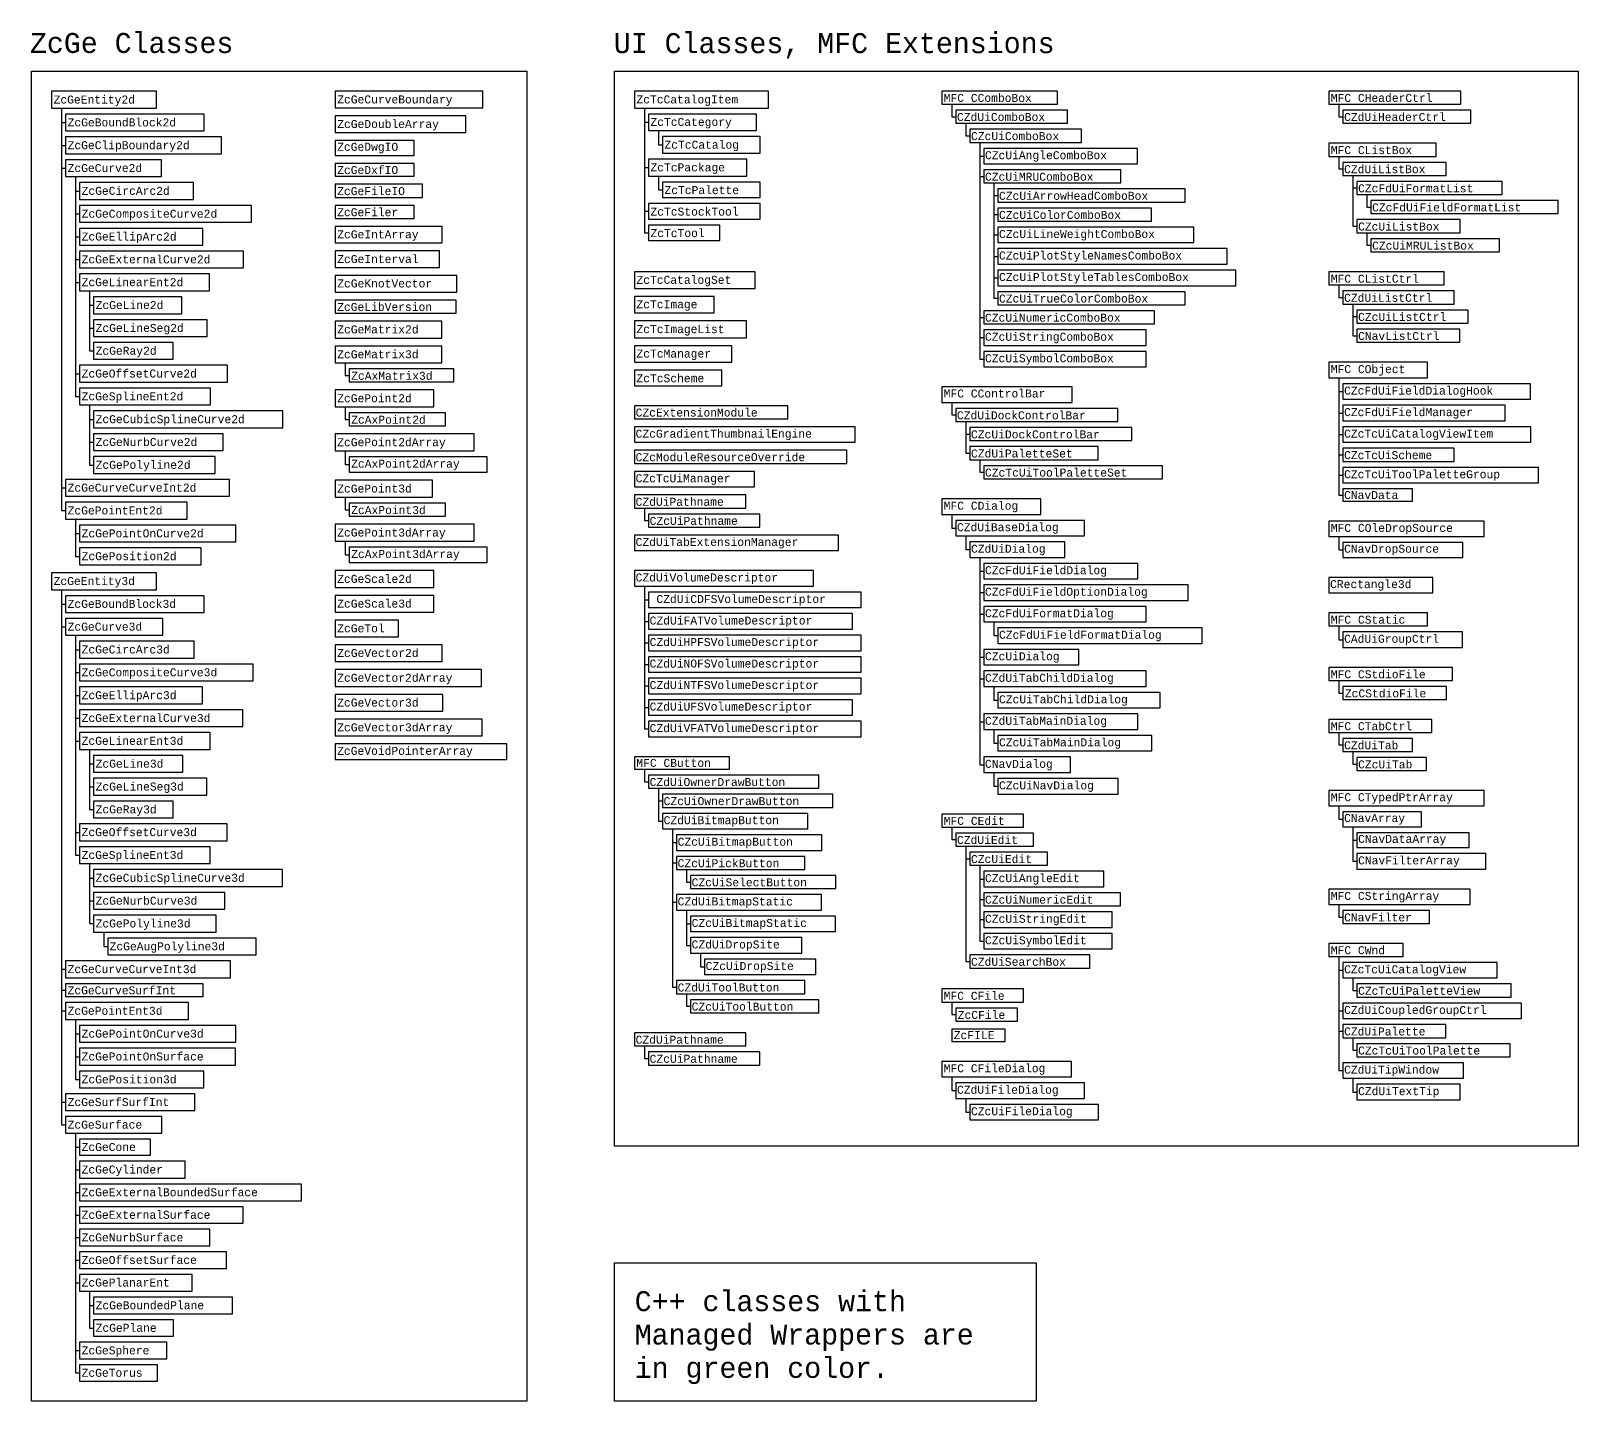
# Model space of a CAD drawing. Header units: millimetres. Extents: x 63 to 561, y 325 to 515.
# Drawn here: x 222.5 to 299.8, y 438.5 to 507 of the extents above; entities that cross this region are included whole.
import ezdxf

# ---------------------------------------------------------------- set-up
doc = ezdxf.new("R2010")
doc.units = ezdxf.units.MM
for name, color, linetype in [('Classes Map Frame', 7, 'Continuous'), ('Partial Supported', 2, 'Continuous'), ('Unmanaged classes', 3, 'Continuous'), ('Unmanaged classes with .NET Wrappers', 3, 'Continuous'), ('Unsupported', 252, 'Continuous')]:
    doc.layers.add(name, color=color, linetype=linetype)
doc.styles.add('Headings', font='consola.ttf', dxfattribs={"height": 1})
doc.styles.get("Standard").update_dxf_attribs({"font": 'consola.ttf'})
doc.styles.add('Unmanaged', font='consola.ttf', dxfattribs={"height": 0.2})

msp = doc.modelspace()

# ---------------------------------------------------------------- linework, layer by layer
at = {"layer": 'Classes Map Frame'}
for p, q in [((224.015, 503.157), (224.015, 483.038)), ((253.146, 503.164), (253.146, 496.929)), ((268.508, 503.359), (268.508, 502.732)), ((268.508, 502.732), (268.708, 502.732)), ((287.857, 503.359), (287.857, 502.732)), ((287.857, 502.732), (288.057, 502.732)), ((224.015, 502.437), (224.215, 502.437)), ((253.146, 502.451), (253.346, 502.451)), ((253.846, 502.038), (253.846, 501.321)), ((269.208, 502.405), (269.208, 501.777)), ((224.015, 501.297), (224.215, 501.297)), ((253.846, 501.321), (254.046, 501.321)), ((269.208, 501.777), (269.408, 501.777)), ((269.908, 501.45), (269.908, 490.612)), ((269.908, 500.762), (270.108, 500.762)), ((287.857, 500.75), (287.857, 500.122)), ((224.015, 500.156), (224.215, 500.156)), ((224.715, 499.737), (224.715, 488.743)), ((253.146, 500.185), (253.346, 500.185)), ((253.846, 499.767), (253.846, 499.08)), ((269.908, 499.747), (270.108, 499.747)), ((287.857, 500.122), (288.057, 500.122)), ((288.557, 499.795), (288.557, 497.258)), ((224.715, 499.015), (224.915, 499.015)), ((253.846, 499.08), (254.046, 499.08)), ((270.608, 499.42), (270.608, 493.657)), ((270.608, 498.792), (270.808, 498.792)), ((288.557, 499.168), (288.757, 499.168)), ((289.257, 498.84), (289.257, 498.213)), ((253.146, 498.004), (253.346, 498.004)), ((289.257, 498.213), (289.457, 498.213)), ((224.715, 497.873), (224.915, 497.873)), ((270.608, 497.838), (270.808, 497.838)), ((288.557, 497.258), (288.757, 497.258)), ((224.715, 496.73), (224.915, 496.73)), ((253.146, 496.929), (253.346, 496.929)), ((270.608, 496.823), (270.808, 496.823)), ((289.257, 496.931), (289.257, 496.304)), ((270.608, 495.747), (270.808, 495.747)), ((289.257, 496.304), (289.457, 496.304)), ((224.715, 495.589), (224.915, 495.589)), ((224.715, 494.449), (224.915, 494.449)), ((270.608, 494.672), (270.808, 494.672)), ((287.857, 494.322), (287.857, 493.694)), ((225.415, 494.027), (225.415, 491.022)), ((270.608, 493.657), (270.808, 493.657)), ((287.857, 493.694), (288.057, 493.694)), ((288.557, 493.367), (288.557, 491.785)), ((225.415, 493.306), (225.615, 493.306)), ((269.908, 492.702), (270.108, 492.702)), ((288.557, 492.74), (288.757, 492.74)), ((225.415, 492.163), (225.615, 492.163)), ((269.908, 491.687), (270.108, 491.687)), ((288.557, 491.785), (288.757, 491.785)), ((225.415, 491.022), (225.615, 491.022)), ((238.191, 490.425), (238.191, 489.797)), ((269.908, 490.612), (270.108, 490.612)), ((224.715, 489.884), (224.915, 489.884)), ((238.191, 489.797), (238.391, 489.797)), ((287.857, 489.682), (287.857, 483.816)), ((224.715, 488.743), (224.915, 488.743)), ((287.857, 488.994), (288.057, 488.994)), ((225.415, 488.322), (225.415, 485.319)), ((238.191, 488.227), (238.191, 487.6)), ((268.508, 488.449), (268.508, 487.821)), ((225.415, 487.6), (225.615, 487.6)), ((238.191, 487.6), (238.391, 487.6)), ((268.508, 487.821), (268.708, 487.821)), ((269.208, 487.494), (269.208, 485.912)), ((287.857, 487.919), (288.057, 487.919)), ((225.415, 486.46), (225.615, 486.46)), ((269.208, 486.867), (269.408, 486.867)), ((287.857, 486.844), (288.057, 486.844)), ((238.191, 486.03), (238.191, 485.342)), ((269.208, 485.912), (269.408, 485.912)), ((287.857, 485.829), (288.057, 485.829)), ((225.415, 485.319), (225.615, 485.319)), ((238.191, 485.342), (238.391, 485.342)), ((269.908, 485.585), (269.908, 484.957)), ((269.908, 484.957), (270.108, 484.957)), ((224.015, 484.178), (224.215, 484.178)), ((287.857, 484.814), (288.057, 484.814)), ((238.191, 483.712), (238.191, 483.085)), ((287.857, 483.816), (288.057, 483.816)), ((224.015, 483.038), (224.215, 483.038)), ((224.715, 482.616), (224.715, 480.752)), ((238.191, 483.085), (238.391, 483.085)), ((253.146, 483.17), (253.146, 482.543)), ((253.146, 482.543), (253.346, 482.543)), ((268.508, 482.854), (268.508, 482.167)), ((224.715, 481.895), (224.915, 481.895)), ((268.508, 482.167), (268.708, 482.167)), ((269.208, 481.779), (269.208, 481.091)), ((238.191, 481.514), (238.191, 480.827)), ((269.208, 481.091), (269.408, 481.091)), ((287.857, 481.744), (287.857, 481.074)), ((287.857, 481.074), (288.057, 481.074)), ((224.715, 480.752), (224.915, 480.752)), ((238.191, 480.827), (238.391, 480.827)), ((269.908, 480.704), (269.908, 470.337)), ((269.908, 480.016), (270.108, 480.016)), ((224.015, 479.088), (224.015, 452.336)), ((253.146, 479.265), (253.146, 472.125)), ((269.908, 478.941), (270.108, 478.941)), ((224.015, 478.369), (224.215, 478.369)), ((253.146, 478.577), (253.346, 478.577)), ((224.015, 477.23), (224.215, 477.23)), ((253.146, 477.502), (253.346, 477.502)), ((269.908, 477.865), (270.108, 477.865)), ((270.608, 477.477), (270.608, 476.79)), ((287.857, 477.277), (287.857, 476.589)), ((224.715, 476.811), (224.715, 465.817)), ((253.146, 476.426), (253.346, 476.426)), ((270.608, 476.79), (270.808, 476.79)), ((287.857, 476.589), (288.057, 476.589)), ((224.715, 476.089), (224.915, 476.089)), ((269.908, 475.714), (270.108, 475.714)), ((224.715, 474.947), (224.915, 474.947)), ((253.146, 475.351), (253.346, 475.351)), ((253.146, 474.275), (253.346, 474.275)), ((269.908, 474.639), (270.108, 474.639)), ((270.608, 474.251), (270.608, 473.564)), ((287.857, 474.547), (287.857, 473.92)), ((224.715, 473.804), (224.915, 473.804)), ((270.608, 473.564), (270.808, 473.564)), ((287.857, 473.92), (288.057, 473.92)), ((224.715, 472.663), (224.915, 472.663)), ((253.146, 473.2), (253.346, 473.2)), ((269.908, 472.488), (270.108, 472.488)), ((253.146, 472.125), (253.346, 472.125)), ((270.608, 472.101), (270.608, 471.413)), ((287.857, 471.952), (287.857, 471.325)), ((224.715, 471.523), (224.915, 471.523)), ((225.415, 471.101), (225.415, 468.096)), ((270.608, 471.413), (270.808, 471.413)), ((287.857, 471.325), (288.057, 471.325)), ((288.557, 470.997), (288.557, 470.37)), ((225.415, 470.38), (225.615, 470.38)), ((269.908, 470.337), (270.108, 470.337)), ((288.557, 470.37), (288.757, 470.37)), ((253.146, 470.116), (253.146, 469.489)), ((253.146, 469.489), (253.346, 469.489)), ((270.608, 469.95), (270.608, 469.262)), ((225.415, 469.237), (225.615, 469.237)), ((253.846, 469.162), (253.846, 467.519)), ((270.608, 469.262), (270.808, 469.262)), ((225.415, 468.096), (225.615, 468.096)), ((253.846, 468.534), (254.046, 468.534)), ((287.857, 468.282), (287.857, 467.611)), ((287.857, 468.282), (287.857, 467.611)), ((253.846, 467.519), (254.046, 467.519)), ((254.546, 467.132), (254.546, 459.218)), ((268.508, 467.22), (268.508, 466.592)), ((287.857, 467.611), (288.057, 467.611)), ((287.857, 467.611), (288.057, 467.611)), ((288.557, 467.24), (288.557, 465.511)), ((288.557, 467.24), (288.557, 465.511)), ((224.715, 466.958), (224.915, 466.958)), ((254.546, 466.444), (254.746, 466.444)), ((268.508, 466.592), (268.708, 466.592)), ((288.557, 466.57), (288.757, 466.57)), ((288.557, 466.57), (288.757, 466.57)), ((224.715, 465.817), (224.915, 465.817)), ((269.208, 466.265), (269.208, 460.502)), ((269.208, 465.638), (269.408, 465.638)), ((288.557, 465.511), (288.757, 465.511)), ((288.557, 465.511), (288.757, 465.511)), ((225.415, 465.396), (225.415, 462.393)), ((254.546, 465.429), (254.746, 465.429)), ((255.246, 465.102), (255.246, 464.474)), ((269.908, 465.31), (269.908, 461.517)), ((225.415, 464.674), (225.615, 464.674)), ((255.246, 464.474), (255.446, 464.474)), ((269.908, 464.623), (270.108, 464.623)), ((225.415, 463.534), (225.615, 463.534)), ((254.546, 463.459), (254.746, 463.459)), ((269.908, 463.608), (270.108, 463.608)), ((287.857, 463.348), (287.857, 462.721)), ((255.246, 463.072), (255.246, 461.308)), ((269.908, 462.593), (270.108, 462.593)), ((287.857, 462.721), (288.057, 462.721)), ((225.415, 462.393), (225.615, 462.393)), ((226.115, 461.972), (226.115, 461.25)), ((255.246, 462.384), (255.446, 462.384)), ((226.115, 461.25), (226.315, 461.25)), ((255.246, 461.308), (255.446, 461.308)), ((255.946, 460.921), (255.946, 460.233)), ((269.908, 461.517), (270.108, 461.517)), ((224.015, 460.11), (224.215, 460.11)), ((255.946, 460.233), (256.146, 460.233)), ((269.208, 460.502), (269.408, 460.502)), ((287.857, 460.753), (287.857, 455.051)), ((287.857, 460.066), (288.057, 460.066)), ((288.557, 459.678), (288.557, 459.051)), ((224.015, 459.07), (224.215, 459.07)), ((254.546, 459.218), (254.746, 459.218)), ((255.246, 458.891), (255.246, 458.263)), ((288.557, 459.051), (288.757, 459.051)), ((224.015, 458.029), (224.215, 458.029)), ((255.246, 458.263), (255.446, 458.263)), ((268.508, 458.475), (268.508, 457.847)), ((268.508, 457.847), (268.708, 457.847)), ((287.857, 458.036), (288.057, 458.036)), ((224.715, 457.607), (224.715, 454.6)), ((287.857, 457.021), (288.057, 457.021)), ((224.715, 456.886), (224.915, 456.886)), ((253.146, 456.281), (253.146, 455.654)), ((288.557, 456.693), (288.557, 456.066)), ((224.715, 455.743), (224.915, 455.743)), ((253.146, 455.654), (253.346, 455.654)), ((288.557, 456.066), (288.757, 456.066)), ((268.508, 454.733), (268.508, 454.046)), ((287.857, 455.051), (288.057, 455.051)), ((224.715, 454.6), (224.915, 454.6)), ((268.508, 454.046), (268.708, 454.046)), ((288.557, 454.663), (288.557, 453.975)), ((288.557, 453.975), (288.757, 453.975)), ((224.015, 453.465), (224.215, 453.465)), ((269.208, 453.658), (269.208, 452.97)), ((269.208, 452.97), (269.408, 452.97)), ((224.015, 452.336), (224.215, 452.336)), ((224.715, 451.922), (224.715, 439.933)), ((224.715, 451.218), (224.915, 451.218)), ((224.715, 450.092), (224.915, 450.092)), ((224.715, 448.957), (224.915, 448.957)), ((224.715, 447.828), (224.915, 447.828)), ((224.715, 446.7), (224.915, 446.7)), ((224.715, 445.572), (224.915, 445.572)), ((224.715, 444.44), (224.915, 444.44)), ((225.415, 444.022), (225.415, 442.179)), ((225.415, 443.308), (225.615, 443.308)), ((225.415, 442.179), (225.615, 442.179)), ((224.715, 441.051), (224.915, 441.051)), ((224.715, 439.933), (224.915, 439.933))]:
    msp.add_line(p, q, dxfattribs=at)
for points in [[(222.515, 505), (247.271, 505), (247.271, 438.528), (222.515, 438.528)], [(251.646, 505), (299.807, 505), (299.807, 451.269), (251.646, 451.269)], [(223.515, 504), (223.515, 503.157), (228.753, 503.157), (228.753, 504)], [(237.691, 504), (237.691, 503.171), (245.067, 503.171), (245.067, 504)], [(252.646, 504), (252.646, 503.164), (259.35, 503.164), (259.35, 504)], [(268.008, 504), (268.008, 503.359), (273.789, 503.359), (273.789, 504)], [(287.357, 504), (287.357, 503.359), (293.949, 503.359), (293.949, 504)], [(224.215, 502.857), (224.215, 502.018), (231.131, 502.018), (231.131, 502.857)], [(237.691, 502.771), (237.691, 501.936), (244.221, 501.936), (244.221, 502.771)], [(253.346, 502.864), (253.346, 502.038), (258.741, 502.038), (258.741, 502.864)], [(268.708, 503.059), (268.708, 502.405), (274.293, 502.405), (274.293, 503.059)], [(288.057, 503.059), (288.057, 502.405), (294.453, 502.405), (294.453, 503.059)], [(269.408, 502.105), (269.408, 501.45), (274.993, 501.45), (274.993, 502.105)], [(224.215, 501.718), (224.215, 500.875), (231.997, 500.875), (231.997, 501.718)], [(237.691, 501.536), (237.691, 500.794), (241.633, 500.794), (241.633, 501.536)], [(254.046, 501.738), (254.046, 500.903), (258.928, 500.903), (258.928, 501.738)], [(270.108, 501.15), (270.108, 500.374), (277.794, 500.374), (277.794, 501.15)], [(287.357, 501.404), (287.357, 500.75), (292.718, 500.75), (292.718, 501.404)], [(224.215, 500.575), (224.215, 499.737), (229.007, 499.737), (229.007, 500.575)], [(237.691, 500.394), (237.691, 499.754), (241.633, 499.754), (241.633, 500.394)], [(253.346, 500.603), (253.346, 499.767), (258.253, 499.767), (258.253, 500.603)], [(288.057, 500.45), (288.057, 499.795), (293.221, 499.795), (293.221, 500.45)], [(270.108, 500.074), (270.108, 499.42), (276.954, 499.42), (276.954, 500.074)], [(224.915, 499.437), (224.915, 498.594), (230.613, 498.594), (230.613, 499.437)], [(237.691, 499.354), (237.691, 498.699), (242.053, 498.699), (242.053, 499.354)], [(254.046, 499.467), (254.046, 498.692), (258.928, 498.692), (258.928, 499.467)], [(270.808, 499.12), (270.808, 498.465), (280.175, 498.465), (280.175, 499.12)], [(288.757, 499.495), (288.757, 498.84), (296.006, 498.84), (296.006, 499.495)], [(224.915, 498.294), (224.915, 497.451), (233.508, 497.451), (233.508, 498.294)], [(237.691, 498.299), (237.691, 497.645), (241.628, 497.645), (241.628, 498.299)], [(253.346, 498.392), (253.346, 497.617), (258.928, 497.617), (258.928, 498.392)], [(270.808, 498.165), (270.808, 497.51), (278.494, 497.51), (278.494, 498.165)], [(289.457, 498.54), (289.457, 497.886), (298.807, 497.886), (298.807, 498.54)], [(237.691, 497.245), (237.691, 496.419), (243.036, 496.419), (243.036, 497.245)], [(253.346, 497.317), (253.346, 496.542), (256.918, 496.542), (256.918, 497.317)], [(288.757, 497.586), (288.757, 496.931), (293.921, 496.931), (293.921, 497.586)], [(224.915, 497.151), (224.915, 496.309), (231.067, 496.309), (231.067, 497.151)], [(270.808, 497.21), (270.808, 496.435), (280.595, 496.435), (280.595, 497.21)], [(289.457, 496.631), (289.457, 495.976), (295.882, 495.976), (295.882, 496.631)], [(224.915, 496.009), (224.915, 495.17), (233.106, 495.17), (233.106, 496.009)], [(237.691, 496.019), (237.691, 495.191), (242.893, 495.191), (242.893, 496.019)], [(270.808, 496.135), (270.808, 495.36), (282.276, 495.36), (282.276, 496.135)], [(252.646, 494.981), (252.646, 494.145), (258.682, 494.145), (258.682, 494.981)], [(270.808, 495.06), (270.808, 494.284), (282.696, 494.284), (282.696, 495.06)], [(287.357, 494.976), (287.357, 494.322), (293.108, 494.322), (293.108, 494.976)], [(224.915, 494.87), (224.915, 494.027), (231.407, 494.027), (231.407, 494.87)], [(237.691, 494.791), (237.691, 493.965), (243.769, 493.965), (243.769, 494.791)], [(225.615, 493.727), (225.615, 492.885), (230.026, 492.885), (230.026, 493.727)], [(237.691, 493.565), (237.691, 492.91), (243.728, 492.91), (243.728, 493.565)], [(252.646, 493.745), (252.646, 492.924), (256.625, 492.924), (256.625, 493.745)], [(270.808, 493.984), (270.808, 493.329), (280.175, 493.329), (280.175, 493.984)], [(288.057, 494.022), (288.057, 493.367), (293.612, 493.367), (293.612, 494.022)], [(225.615, 492.585), (225.615, 491.742), (231.295, 491.742), (231.295, 492.585)], [(270.108, 493.029), (270.108, 492.375), (278.635, 492.375), (278.635, 493.029)], [(288.757, 493.067), (288.757, 492.412), (294.312, 492.412), (294.312, 493.067)], [(237.691, 492.51), (237.691, 491.668), (243.014, 491.668), (243.014, 492.51)], [(252.646, 492.524), (252.646, 491.681), (258.244, 491.681), (258.244, 492.524)], [(270.108, 492.075), (270.108, 491.299), (278.214, 491.299), (278.214, 492.075)], [(288.757, 492.112), (288.757, 491.457), (293.892, 491.457), (293.892, 492.112)], [(225.615, 491.442), (225.615, 490.603), (229.585, 490.603), (229.585, 491.442)], [(237.691, 491.268), (237.691, 490.425), (243.014, 490.425), (243.014, 491.268)], [(252.646, 491.281), (252.646, 490.46), (257.512, 490.46), (257.512, 491.281)], [(224.915, 490.303), (224.915, 489.465), (232.301, 489.465), (232.301, 490.303)], [(270.108, 490.999), (270.108, 490.224), (278.214, 490.224), (278.214, 490.999)], [(287.357, 490.457), (287.357, 489.682), (292.281, 489.682), (292.281, 490.457)], [(238.391, 490.125), (238.391, 489.47), (243.616, 489.47), (243.616, 490.125)], [(252.646, 490.06), (252.646, 489.285), (257.01, 489.285), (257.01, 490.06)], [(224.915, 489.165), (224.915, 488.322), (231.461, 488.322), (231.461, 489.165)], [(237.691, 489.07), (237.691, 488.227), (242.619, 488.227), (242.619, 489.07)], [(268.008, 489.224), (268.008, 488.449), (274.518, 488.449), (274.518, 489.224)], [(288.057, 489.382), (288.057, 488.607), (297.437, 488.607), (297.437, 489.382)], [(225.615, 488.022), (225.615, 487.179), (235.064, 487.179), (235.064, 488.022)], [(252.646, 488.285), (252.646, 487.63), (260.312, 487.63), (260.312, 488.285)], [(268.708, 488.149), (268.708, 487.494), (276.809, 487.494), (276.809, 488.149)], [(288.057, 488.307), (288.057, 487.531), (296.157, 487.531), (296.157, 488.307)], [(238.391, 487.927), (238.391, 487.273), (243.196, 487.273), (243.196, 487.927)], [(252.646, 487.23), (252.646, 486.455), (263.673, 486.455), (263.673, 487.23)], [(269.408, 487.194), (269.408, 486.539), (277.509, 486.539), (277.509, 487.194)], [(288.057, 487.231), (288.057, 486.456), (297.452, 486.456), (297.452, 487.231)], [(225.615, 486.879), (225.615, 486.04), (232.096, 486.04), (232.096, 486.879)], [(237.691, 486.873), (237.691, 486.03), (244.628, 486.03), (244.628, 486.873)], [(225.615, 485.74), (225.615, 484.898), (231.696, 484.898), (231.696, 485.74)], [(238.391, 485.73), (238.391, 484.955), (245.29, 484.955), (245.29, 485.73)], [(252.646, 486.055), (252.646, 485.4), (263.253, 485.4), (263.253, 486.055)], [(269.408, 486.239), (269.408, 485.585), (275.818, 485.585), (275.818, 486.239)], [(288.057, 486.156), (288.057, 485.501), (293.621, 485.501), (293.621, 486.156)], [(252.646, 485), (252.646, 484.225), (258.646, 484.225), (258.646, 485)], [(270.108, 485.285), (270.108, 484.63), (279.039, 484.63), (279.039, 485.285)], [(288.057, 485.201), (288.057, 484.426), (297.837, 484.426), (297.837, 485.201)], [(224.215, 484.598), (224.215, 483.759), (232.405, 483.759), (232.405, 484.598)], [(237.691, 484.555), (237.691, 483.712), (242.547, 483.712), (242.547, 484.555)], [(288.057, 484.126), (288.057, 483.505), (291.534, 483.505), (291.534, 484.126)], [(224.215, 483.459), (224.215, 482.616), (230.296, 482.616), (230.296, 483.459)], [(238.391, 483.412), (238.391, 482.757), (243.196, 482.757), (243.196, 483.412)], [(252.646, 483.825), (252.646, 483.17), (258.211, 483.17), (258.211, 483.825)], [(268.008, 483.63), (268.008, 482.854), (272.956, 482.854), (272.956, 483.63)], [(253.346, 482.87), (253.346, 482.215), (258.911, 482.215), (258.911, 482.87)], [(268.708, 482.554), (268.708, 481.779), (275.141, 481.779), (275.141, 482.554)], [(224.915, 482.316), (224.915, 481.474), (232.714, 481.474), (232.714, 482.316)], [(237.691, 482.357), (237.691, 481.514), (244.633, 481.514), (244.633, 482.357)], [(252.646, 481.815), (252.646, 481.04), (262.848, 481.04), (262.848, 481.815)], [(287.357, 482.505), (287.357, 481.744), (295.121, 481.744), (295.121, 482.505)], [(224.915, 481.174), (224.915, 480.331), (230.987, 480.331), (230.987, 481.174)], [(238.391, 481.214), (238.391, 480.439), (245.29, 480.439), (245.29, 481.214)], [(269.408, 481.479), (269.408, 480.704), (274.16, 480.704), (274.16, 481.479)], [(288.057, 481.444), (288.057, 480.703), (294.042, 480.703), (294.042, 481.444)], [(270.108, 480.404), (270.108, 479.628), (277.801, 479.628), (277.801, 480.404)], [(223.515, 479.931), (223.515, 479.088), (228.756, 479.088), (228.756, 479.931)], [(237.691, 480.039), (237.691, 479.2), (242.623, 479.2), (242.623, 480.039)], [(252.646, 480.04), (252.646, 479.265), (261.587, 479.265), (261.587, 480.04)], [(287.357, 479.703), (287.357, 478.932), (292.544, 478.932), (292.544, 479.703)], [(224.215, 478.788), (224.215, 477.949), (231.145, 477.949), (231.145, 478.788)], [(237.691, 478.8), (237.691, 477.962), (242.623, 477.962), (242.623, 478.8)], [(253.346, 478.965), (253.346, 478.189), (263.968, 478.189), (263.968, 478.965)], [(270.108, 479.328), (270.108, 478.553), (280.322, 478.553), (280.322, 479.328)], [(253.346, 477.889), (253.346, 477.114), (263.548, 477.114), (263.548, 477.889)], [(270.108, 478.253), (270.108, 477.477), (278.221, 477.477), (278.221, 478.253)], [(287.357, 477.932), (287.357, 477.277), (292.287, 477.277), (292.287, 477.932)], [(224.215, 477.649), (224.215, 476.811), (229.072, 476.811), (229.072, 477.649)], [(237.691, 477.562), (237.691, 476.733), (240.848, 476.733), (240.848, 477.562)], [(270.808, 477.177), (270.808, 476.402), (281.022, 476.402), (281.022, 477.177)], [(224.915, 476.511), (224.915, 475.668), (230.641, 475.668), (230.641, 476.511)], [(253.346, 476.814), (253.346, 476.039), (263.968, 476.039), (263.968, 476.814)], [(288.057, 476.977), (288.057, 476.202), (294.032, 476.202), (294.032, 476.977)], [(237.691, 476.333), (237.691, 475.495), (243.028, 475.495), (243.028, 476.333)], [(253.346, 475.739), (253.346, 474.963), (263.968, 474.963), (263.968, 475.739)], [(270.108, 476.102), (270.108, 475.327), (274.86, 475.327), (274.86, 476.102)], [(224.915, 475.368), (224.915, 474.525), (233.59, 474.525), (233.59, 475.368)], [(237.691, 475.095), (237.691, 474.254), (245.003, 474.254), (245.003, 475.095)], [(270.108, 475.027), (270.108, 474.251), (278.221, 474.251), (278.221, 475.027)], [(287.357, 475.202), (287.357, 474.547), (293.538, 474.547), (293.538, 475.202)], [(224.915, 474.225), (224.915, 473.383), (231.062, 473.383), (231.062, 474.225)], [(253.346, 474.663), (253.346, 473.888), (263.968, 473.888), (263.968, 474.663)], [(288.057, 474.247), (288.057, 473.592), (293.239, 473.592), (293.239, 474.247)], [(237.691, 473.854), (237.691, 473.015), (243.059, 473.015), (243.059, 473.854)], [(253.346, 473.588), (253.346, 472.812), (263.548, 472.812), (263.548, 473.588)], [(270.808, 473.951), (270.808, 473.176), (278.921, 473.176), (278.921, 473.951)], [(224.915, 473.083), (224.915, 472.244), (233.078, 472.244), (233.078, 473.083)], [(237.691, 472.615), (237.691, 471.775), (245.032, 471.775), (245.032, 472.615)], [(253.346, 472.512), (253.346, 471.737), (263.968, 471.737), (263.968, 472.512)], [(270.108, 472.876), (270.108, 472.101), (277.801, 472.101), (277.801, 472.876)], [(287.357, 472.592), (287.357, 471.952), (292.503, 471.952), (292.503, 472.592)], [(224.915, 471.944), (224.915, 471.101), (231.445, 471.101), (231.445, 471.944)], [(270.808, 471.801), (270.808, 471.025), (278.501, 471.025), (278.501, 471.801)], [(237.691, 471.375), (237.691, 470.599), (246.271, 470.599), (246.271, 471.375)], [(288.057, 471.652), (288.057, 470.997), (291.534, 470.997), (291.534, 471.652)], [(225.615, 470.801), (225.615, 469.959), (230.072, 469.959), (230.072, 470.801)], [(252.646, 470.737), (252.646, 470.116), (257.396, 470.116), (257.396, 470.737)], [(270.108, 470.725), (270.108, 469.95), (274.44, 469.95), (274.44, 470.725)], [(288.757, 470.697), (288.757, 470.043), (292.234, 470.043), (292.234, 470.697)], [(225.615, 469.659), (225.615, 468.816), (231.266, 468.816), (231.266, 469.659)], [(253.346, 469.816), (253.346, 469.162), (261.866, 469.162), (261.866, 469.816)], [(270.808, 469.65), (270.808, 468.874), (276.82, 468.874), (276.82, 469.65)], [(254.046, 468.862), (254.046, 468.207), (262.566, 468.207), (262.566, 468.862)], [(287.357, 469.043), (287.357, 468.282), (295.108, 468.282), (295.108, 469.043)], [(287.357, 469.043), (287.357, 468.282), (295.108, 468.282), (295.108, 469.043)], [(225.615, 468.516), (225.615, 467.677), (229.586, 467.677), (229.586, 468.516)], [(254.046, 467.907), (254.046, 467.132), (261.305, 467.132), (261.305, 467.907)], [(268.008, 467.874), (268.008, 467.22), (272.093, 467.22), (272.093, 467.874)], [(288.057, 467.982), (288.057, 467.24), (291.977, 467.24), (291.977, 467.982)], [(288.057, 467.982), (288.057, 467.24), (291.977, 467.24), (291.977, 467.982)], [(224.915, 467.377), (224.915, 466.539), (232.293, 466.539), (232.293, 467.377)], [(254.746, 466.832), (254.746, 466.056), (262.005, 466.056), (262.005, 466.832)], [(268.708, 466.92), (268.708, 466.265), (272.597, 466.265), (272.597, 466.92)], [(288.757, 466.94), (288.757, 466.199), (294.357, 466.199), (294.357, 466.94)], [(288.757, 466.94), (288.757, 466.199), (294.357, 466.199), (294.357, 466.94)], [(224.915, 466.239), (224.915, 465.396), (231.436, 465.396), (231.436, 466.239)], [(254.746, 465.756), (254.746, 465.102), (261.165, 465.102), (261.165, 465.756)], [(269.408, 465.965), (269.408, 465.31), (273.297, 465.31), (273.297, 465.965)], [(288.757, 465.899), (288.757, 465.124), (295.198, 465.124), (295.198, 465.899)], [(288.757, 465.899), (288.757, 465.124), (295.198, 465.124), (295.198, 465.899)], [(225.615, 465.096), (225.615, 464.253), (235.048, 464.253), (235.048, 465.096)], [(255.446, 464.802), (255.446, 464.147), (262.705, 464.147), (262.705, 464.802)], [(270.108, 465.01), (270.108, 464.235), (276.097, 464.235), (276.097, 465.01)], [(287.357, 464.124), (287.357, 463.348), (294.414, 463.348), (294.414, 464.124)], [(225.615, 463.953), (225.615, 463.114), (232.173, 463.114), (232.173, 463.953)], [(254.746, 463.847), (254.746, 463.072), (262.001, 463.072), (262.001, 463.847)], [(270.108, 463.935), (270.108, 463.28), (276.938, 463.28), (276.938, 463.935)], [(225.615, 462.814), (225.615, 461.972), (231.734, 461.972), (231.734, 462.814)], [(255.446, 462.772), (255.446, 461.996), (262.701, 461.996), (262.701, 462.772)], [(270.108, 462.98), (270.108, 462.205), (276.518, 462.205), (276.518, 462.98)], [(288.057, 463.048), (288.057, 462.394), (292.376, 462.394), (292.376, 463.048)], [(226.315, 461.672), (226.315, 460.829), (233.732, 460.829), (233.732, 461.672)], [(255.446, 461.696), (255.446, 460.921), (261.011, 460.921), (261.011, 461.696)], [(270.108, 461.905), (270.108, 461.129), (276.518, 461.129), (276.518, 461.905)], [(287.357, 461.394), (287.357, 460.753), (291.059, 460.753), (291.059, 461.394)], [(224.215, 460.529), (224.215, 459.69), (232.462, 459.69), (232.462, 460.529)], [(256.146, 460.621), (256.146, 459.845), (261.711, 459.845), (261.711, 460.621)], [(269.408, 460.829), (269.408, 460.175), (275.413, 460.175), (275.413, 460.829)], [(288.057, 460.453), (288.057, 459.678), (295.757, 459.678), (295.757, 460.453)], [(224.215, 459.39), (224.215, 458.75), (231.082, 458.75), (231.082, 459.39)], [(254.746, 459.545), (254.746, 458.891), (261.165, 458.891), (261.165, 459.545)], [(288.757, 459.378), (288.757, 458.723), (296.457, 458.723), (296.457, 459.378)], [(255.446, 458.591), (255.446, 457.936), (261.865, 457.936), (261.865, 458.591)], [(268.008, 459.129), (268.008, 458.475), (272.089, 458.475), (272.089, 459.129)], [(224.215, 458.45), (224.215, 457.607), (230.36, 457.607), (230.36, 458.45)], [(268.708, 458.175), (268.708, 457.52), (271.79, 457.52), (271.79, 458.175)], [(288.057, 458.423), (288.057, 457.648), (296.974, 457.648), (296.974, 458.423)], [(224.915, 457.307), (224.915, 456.465), (232.713, 456.465), (232.713, 457.307)], [(268.508, 457.12), (268.508, 456.509), (271.17, 456.509), (271.17, 457.12)], [(288.057, 457.348), (288.057, 456.693), (293.201, 456.693), (293.201, 457.348)], [(252.646, 456.936), (252.646, 456.281), (258.211, 456.281), (258.211, 456.936)], [(288.757, 456.393), (288.757, 455.738), (296.422, 455.738), (296.422, 456.393)], [(224.915, 456.165), (224.915, 455.322), (232.703, 455.322), (232.703, 456.165)], [(253.346, 455.981), (253.346, 455.327), (258.911, 455.327), (258.911, 455.981)], [(268.008, 455.509), (268.008, 454.733), (274.488, 454.733), (274.488, 455.509)], [(224.915, 455.022), (224.915, 454.179), (231.116, 454.179), (231.116, 455.022)], [(288.057, 455.438), (288.057, 454.663), (294.076, 454.663), (294.076, 455.438)], [(268.708, 454.433), (268.708, 453.658), (275.141, 453.658), (275.141, 454.433)], [(288.757, 454.363), (288.757, 453.588), (293.915, 453.588), (293.915, 454.363)], [(224.215, 453.879), (224.215, 453.051), (230.678, 453.051), (230.678, 453.879)], [(269.408, 453.358), (269.408, 452.583), (275.841, 452.583), (275.841, 453.358)], [(224.215, 452.751), (224.215, 451.922), (229.024, 451.922), (229.024, 452.751)], [(224.915, 451.622), (224.915, 450.814), (228.455, 450.814), (228.455, 451.622)], [(224.915, 450.514), (224.915, 449.671), (230.182, 449.671), (230.182, 450.514)], [(224.915, 449.371), (224.915, 448.543), (236.001, 448.543), (236.001, 449.371)], [(224.915, 448.243), (224.915, 447.414), (233.088, 447.414), (233.088, 448.243)], [(224.915, 447.114), (224.915, 446.286), (231.426, 446.286), (231.426, 447.114)], [(224.915, 445.986), (224.915, 445.157), (232.247, 445.157), (232.247, 445.986)], [(251.646, 445.431), (272.722, 445.431), (272.722, 438.528), (251.646, 438.528)], [(224.915, 444.857), (224.915, 444.022), (230.539, 444.022), (230.539, 444.857)], [(225.615, 443.722), (225.615, 442.894), (232.546, 442.894), (232.546, 443.722)], [(225.615, 442.594), (225.615, 441.765), (229.604, 441.765), (229.604, 442.594)], [(224.915, 441.465), (224.915, 440.637), (229.277, 440.637), (229.277, 441.465)], [(224.915, 440.337), (224.915, 439.528), (228.801, 439.528), (228.801, 440.337)]]:
    msp.add_lwpolyline(points, close=True, dxfattribs=at)

# ---------------------------------------------------------------- texts
at = {"layer": 'Classes Map Frame', "color": 7, "style": 'Headings'}
for s, p in [('ZcGe Classes', (222.43, 505.918)), ('UI Classes, MFC Extensions', (251.613, 505.909))]:
    msp.add_text(s, height=1, dxfattribs=at).set_placement(p)
at = {"layer": 'Classes Map Frame', "insert": (252.657, 444.021), "char_height": 1, "width": 18.80992, "attachment_point": 1, "style": 'Headings'}
msp.add_mtext('C++ classes with Managed Wrappers are in green color.', dxfattribs=at)
at = {"layer": 'Partial Supported', "style": 'Unmanaged'}
for s, p in [('CZdUiComboBox', (268.765, 502.516)), ('ZcGeDwgIO', (237.786, 501.026)), ('ZcTcCatalog', (254.143, 501.134)), ('ZcGeCurve2d', (224.312, 499.966)), ('ZcGeDxfIO', (237.786, 499.865)), ('ZcGeExternalCurve2d', (225.012, 495.399)), ('ZcGeSplineEnt2d', (225.012, 488.553)), ('ZcGeCubicSplineCurve2d', (225.712, 487.41)), ('ZcGeNurbCurve2d', (225.712, 486.269)), ('CZdUiPaletteSet', (269.465, 485.696)), ('CZcTcUiManager', (252.703, 484.457)), ('CZcTcUiToolPaletteSet', (270.165, 484.741)), ('CZcTcUiToolPaletteGroup', (288.113, 484.658)), ('ZcGeCurveCurveInt2d', (224.312, 483.988)), ('ZcGeCurve3d', (224.312, 477.04)), ('CZcUiDialog', (270.165, 475.559)), ('CZdUiOwnerDrawButton', (253.403, 469.273)), ('CZdUiBitmapButton', (254.103, 467.364)), ('ZcGeCubicSplineCurve3d', (225.712, 464.484)), ('ZcGeAugPolyline3d', (226.412, 461.06)), ('ZcGeCurveCurveInt3d', (224.312, 459.919)), ('CZcTcUiCatalogView', (288.113, 459.91)), ('ZcGeCurveSurfInt', (224.309, 458.861)), ('CZcTcUiToolPalette', (288.813, 455.85)), ('CZdUiFileDialog', (268.765, 453.89)), ('ZcGeOffsetSurface', (225.012, 445.381))]:
    msp.add_text(s, height=0.4, dxfattribs=at).set_placement(p)
at = {"layer": 'Unmanaged classes', "style": 'Unmanaged'}
for s, p in [('MFC CComboBox', (268.1, 503.47)), ('MFC CHeaderCtrl', (287.448, 503.47)), ('CZdUiHeaderCtrl', (288.113, 502.516)), ('CZcUiComboBox', (269.465, 501.561)), ('MFC CListBox', (287.448, 500.861)), ('CZcUiAngleComboBox', (270.165, 500.606)), ('CZdUiListBox', (288.113, 499.906)), ('CZcUiMRUComboBox', (270.165, 499.531)), ('ZcGeFileIO', (237.786, 498.811)), ('CZcUiArrowHeadComboBox', (270.865, 498.576)), ('CZcFdUiFormatList', (288.813, 498.952)), ('ZcGeFiler', (237.786, 497.756)), ('CZcUiColorComboBox', (270.865, 497.622)), ('CZcUiListBox', (288.813, 497.042)), ('CZcUiLineWeightComboBox', (270.865, 496.667)), ('CZcUiPlotStyleNamesComboBox', (270.865, 495.592)), ('CZcUiPlotStyleTablesComboBox', (270.865, 494.516)), ('MFC CListCtrl', (287.448, 494.433)), ('ZcGeLibVersion', (237.786, 493.022)), ('CZcUiTrueColorComboBox', (270.865, 493.441)), ('CZdUiListCtrl', (288.113, 493.478)), ('CZcUiNumericComboBox', (270.165, 492.486)), ('CZcUiListCtrl', (288.813, 492.523)), ('CZcUiStringComboBox', (270.165, 491.531)), ('CZcUiSymbolComboBox', (270.165, 490.456)), ('MFC CObject', (287.448, 489.914)), ('ZcAxMatrix3d', (238.486, 489.581)), ('MFC CControlBar', (268.1, 488.695)), ('CZcExtensionModule', (252.703, 487.742)), ('CZdUiDockControlBar', (268.765, 487.605)), ('CZcFdUiFieldManager', (288.113, 487.763)), ('ZcAxPoint2d', (238.486, 487.384)), ('CZcUiDockControlBar', (269.465, 486.65)), ('CZcTcUiCatalogViewItem', (288.113, 486.688)), ('ZcAxPoint2dArray', (238.486, 485.187)), ('CZcModuleResourceOverride', (252.703, 485.512)), ('CZcTcUiScheme', (288.113, 485.613)), ('ZcAxPoint3d', (238.486, 482.868)), ('CZdUiPathname', (252.703, 483.281)), ('MFC CDialog', (268.1, 483.086)), ('CZcUiPathname', (253.403, 482.327)), ('CZdUiBaseDialog', (268.765, 482.011)), ('MFC COleDropSource', (287.448, 481.976)), ('ZcAxPoint3dArray', (238.486, 480.671)), ('CZdUiTabExtensionManager', (252.703, 481.272)), ('CZdUiDialog', (269.465, 480.936)), ('CZcFdUiFieldDialog', (270.165, 479.86)), ('CZdUiVolumeDescriptor', (252.703, 479.497)), ('CRectangle3d', (287.413, 479.164)), (' CZdUiCDFSVolumeDescriptor', (253.403, 478.421)), ('CZcFdUiFieldOptionDialog', (270.165, 478.785)), ('CZcFdUiFormatDialog', (270.165, 477.709)), ('CZdUiFATVolumeDescriptor', (253.403, 477.346)), ('MFC CStatic', (287.448, 477.388)), ('CZdUiNOFSVolumeDescriptor', (253.403, 475.195)), ('CZdUiTabChildDialog', (270.165, 474.483)), ('MFC CStdioFile', (287.448, 474.658)), ('CZdUiNTFSVolumeDescriptor', (253.403, 474.12)), ('ZcCStdioFile', (288.151, 473.704)), ('CZcUiTabChildDialog', (270.865, 473.408)), ('CZdUiTabMainDialog', (270.165, 472.333)), ('MFC CTabCtrl', (287.448, 472.063)), ('CZdUiVFATVolumeDescriptor', (253.403, 471.969)), ('CZcUiTabMainDialog', (270.865, 471.257)), ('ZcGeVoidPointerArray', (237.786, 470.831)), ('CZdUiTab', (288.113, 471.109)), ('MFC CButton', (252.738, 470.228)), ('CZcUiTab', (288.813, 470.154)), ('MFC CTypedPtrArray', (287.448, 468.514)), ('CNavArray', (288.113, 467.472)), ('CNavArray', (288.113, 467.472)), ('MFC CEdit', (268.1, 467.331)), ('CZcUiBitmapButton', (254.803, 466.288)), ('CZdUiEdit', (268.765, 466.376)), ('CZcUiPickButton', (254.803, 465.213)), ('CZcUiEdit', (269.465, 465.422)), ('CZcUiAngleEdit', (270.165, 464.467)), ('CZcUiSelectButton', (255.503, 464.258)), ('MFC CStringArray', (287.448, 463.58)), ('CZdUiBitmapStatic', (254.803, 463.303)), ('CZcUiNumericEdit', (270.165, 463.392)), ('CZcUiStringEdit', (270.165, 462.437)), ('CZcUiSymbolEdit', (270.165, 461.361)), ('MFC CWnd', (287.448, 460.865)), ('MFC CFile', (268.1, 458.586)), ('CZcTcUiPaletteView', (288.813, 458.835)), ('ZcCFile', (268.803, 457.631)), ('ZcFILE', (268.603, 456.62)), ('CZdUiPalette', (288.113, 456.804)), ('MFC CFileDialog', (268.1, 454.965)), ('CZcUiFileDialog', (269.465, 452.815))]:
    msp.add_text(s, height=0.4, dxfattribs=at).set_placement(p)
at = {"layer": 'Unmanaged classes'}
for s, p in [('CZdUiPathname', (252.703, 456.393)), ('CZcUiPathname', (253.403, 455.438))]:
    msp.add_text(s, height=0.4, dxfattribs=at).set_placement(p)
at = {"layer": 'Unmanaged classes with .NET Wrappers', "style": 'Unmanaged'}
for s, p in [('ZcGeEntity2d', (223.612, 503.388)), ('ZcGeCurveBoundary', (237.788, 503.395)), ('ZcTcCatalogItem', (252.743, 503.395)), ('ZcGeBoundBlock2d', (224.312, 502.247)), ('ZcTcCategory', (253.443, 502.269)), ('ZcGeDoubleArray', (237.788, 502.167)), ('ZcGeClipBoundary2d', (224.312, 501.106)), ('ZcTcPackage', (253.443, 499.998)), ('ZcGeCircArc2d', (225.012, 498.825)), ('ZcTcPalette', (254.143, 498.863)), ('ZcGeCompositeCurve2d', (225.012, 497.682)), ('ZcTcStockTool', (253.443, 497.787)), ('ZcGeEllipArc2d', (225.012, 496.54)), ('ZcGeIntArray', (237.788, 496.65)), ('ZcTcTool', (253.443, 496.712)), ('ZcGeInterval', (237.788, 495.415)), ('ZcGeLinearEnt2d', (225.012, 494.258)), ('ZcGeKnotVector', (237.788, 494.196)), ('ZcTcCatalogSet', (252.743, 494.376)), ('ZcGeLine2d', (225.712, 493.116)), ('ZcTcImage', (252.743, 493.155)), ('ZcGeLineSeg2d', (225.712, 491.973)), ('ZcGeMatrix2d', (237.788, 491.899)), ('ZcTcImageList', (252.743, 491.912)), ('ZcGeRay2d', (225.712, 490.832)), ('ZcGeMatrix3d', (237.788, 490.656)), ('ZcTcManager', (252.743, 490.691)), ('ZcGeOffsetCurve2d', (225.012, 489.693)), ('ZcTcScheme', (252.743, 489.456)), ('ZcGePoint2d', (237.788, 488.458)), ('ZcGePoint2dArray', (237.788, 486.261)), ('ZcGePolyline2d', (225.712, 485.129)), ('ZcGePoint3d', (237.788, 483.943)), ('ZcGePointEnt2d', (224.312, 482.847)), ('ZcGePointOnCurve2d', (225.012, 481.705)), ('ZcGePoint3dArray', (237.788, 481.745)), ('ZcGePosition2d', (225.012, 480.562)), ('ZcGeEntity3d', (223.612, 479.319)), ('ZcGeScale2d', (237.788, 479.429)), ('ZcGeBoundBlock3d', (224.312, 478.178)), ('ZcGeScale3d', (237.788, 478.191)), ('ZcGeTol', (237.788, 476.957)), ('ZcGeCircArc3d', (225.012, 475.899)), ('ZcGeVector2d', (237.788, 475.724)), ('ZcGeCompositeCurve3d', (225.012, 474.756)), ('ZcGeVector2dArray', (237.788, 474.485)), ('ZcGeEllipArc3d', (225.012, 473.614)), ('ZcGeVector3d', (237.788, 473.244)), ('ZcGeExternalCurve3d', (225.012, 472.473)), ('ZcGeLinearEnt3d', (225.012, 471.332)), ('ZcGeVector3dArray', (237.788, 472.006)), ('ZcGeLine3d', (225.712, 470.19)), ('ZcGeLineSeg3d', (225.712, 469.047)), ('ZcGeRay3d', (225.712, 467.906)), ('ZcGeOffsetCurve3d', (225.012, 466.767)), ('ZcGeSplineEnt3d', (225.012, 465.627)), ('ZcGeNurbCurve3d', (225.712, 463.343)), ('ZcGePolyline3d', (225.712, 462.203)), ('ZcGePointEnt3d', (224.312, 457.838)), ('ZcGePointOnCurve3d', (225.012, 456.696)), ('ZcGePointOnSurface', (225.012, 455.553)), ('ZcGePosition3d', (225.012, 454.41)), ('ZcGeSurfSurfInt', (224.312, 453.275)), ('ZcGeSurface', (224.312, 452.146)), ('ZcGeCone', (225.012, 451.028)), ('ZcGeCylinder', (225.012, 449.902)), ('ZcGeExternalBoundedSurface', (225.012, 448.766)), ('ZcGeExternalSurface', (225.012, 447.638)), ('ZcGeNurbSurface', (225.012, 446.51)), ('ZcGePlanarEnt', (225.012, 444.253)), ('ZcGeBoundedPlane', (225.712, 443.117)), ('ZcGePlane', (225.712, 441.989)), ('ZcGeSphere', (225.012, 440.861)), ('ZcGeTorus', (225.012, 439.742))]:
    msp.add_text(s, height=0.4, dxfattribs=at).set_placement(p)
at = {"layer": 'Unsupported', "style": 'Unmanaged'}
for s, p in [('CZcFdUiFieldFormatList', (289.513, 497.997)), ('CZcUiMRUListBox', (289.513, 496.088)), ('CNavListCtrl', (288.813, 491.569)), ('CZcFdUiFieldDialogHook', (288.113, 488.839)), ('CZcGradientThumbnailEngine', (252.703, 486.687)), ('CNavData', (288.113, 483.617)), ('CNavDropSource', (288.113, 480.935)), ('CZdUiHPFSVolumeDescriptor', (253.403, 476.27)), ('CZcFdUiFieldFormatDialog', (270.865, 476.634)), ('CAdUiGroupCtrl', (288.113, 476.434)), ('CZdUiUFSVolumeDescriptor', (253.403, 473.044)), ('CNavDialog', (270.165, 470.182)), ('CZcUiNavDialog', (270.865, 469.106)), ('CZcUiOwnerDrawButton', (254.103, 468.318)), ('CNavDataArray', (288.813, 466.431)), ('CNavDataArray', (288.813, 466.431)), ('CNavFilterArray', (288.813, 465.356)), ('CNavFilterArray', (288.813, 465.356)), ('CZcUiBitmapStatic', (255.503, 462.228)), ('CNavFilter', (288.113, 462.505)), ('CZdUiDropSite', (255.503, 461.153)), ('CZcUiDropSite', (256.203, 460.077)), ('CZdUiToolButton', (254.803, 459.002)), ('CZcUiToolButton', (255.503, 458.047)), ('CZdUiCoupledGroupCtrl', (288.113, 457.88)), ('CZdUiTipWindow', (288.113, 454.895)), ('CZdUiTextTip', (288.813, 453.82))]:
    msp.add_text(s, height=0.4, dxfattribs=at).set_placement(p)
at = {"layer": 'Unsupported'}
msp.add_text('CZdUiSearchBox', height=0.4, dxfattribs=at).set_placement((269.465, 460.286))

doc.saveas('drawing.dxf')
